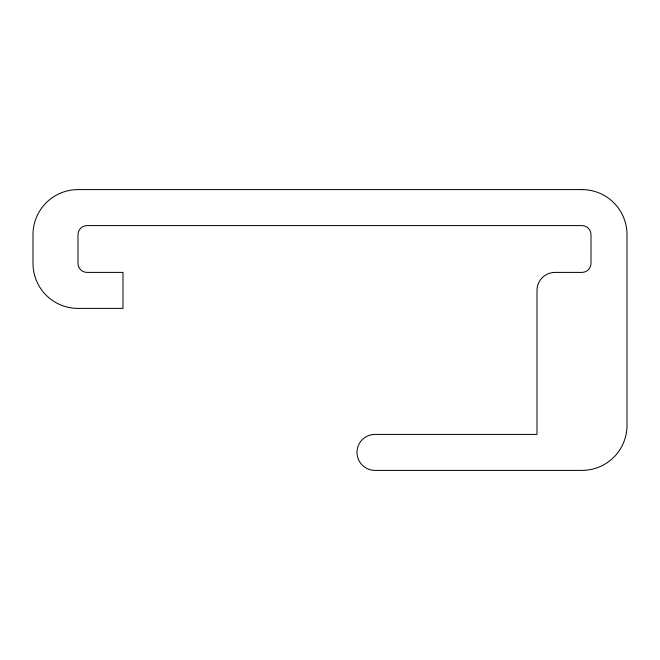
<?xml version="1.0" encoding="UTF-8"?>
<svg xmlns="http://www.w3.org/2000/svg" width="660" height="660" viewBox="0 0 660 660"><rect width="100%" height="100%" fill="white"/><g stroke="black" fill="none" stroke-linecap="round" stroke-linejoin="round"><path stroke-width="0.99" d="M581.996 189.601L78.004 189.601A45.004 45.004 0 0 0 33 234.597L33 263.398A45.004 45.004 0 0 0 78.004 308.401L122.999 308.401L122.999 272.399L86.996 272.399A9.001 9.001 0 0 1 78.004 263.398L78.004 234.597A9.001 9.001 0 0 1 86.996 225.596L581.996 225.596A9.001 9.001 0 0 1 590.997 234.597L590.997 263.398A9.001 9.001 0 0 1 581.996 272.399L555.002 272.399A18.002 18.002 0 0 0 537.001 290.4L537.001 434.404L375.004 434.404A18.002 18.002 0 0 0 357.002 452.397A18.002 18.002 0 0 0 375.004 470.398L581.996 470.398A45.004 45.004 0 0 0 627 425.403L627 234.597A45.004 45.004 0 0 0 581.996 189.601"/></g></svg>
